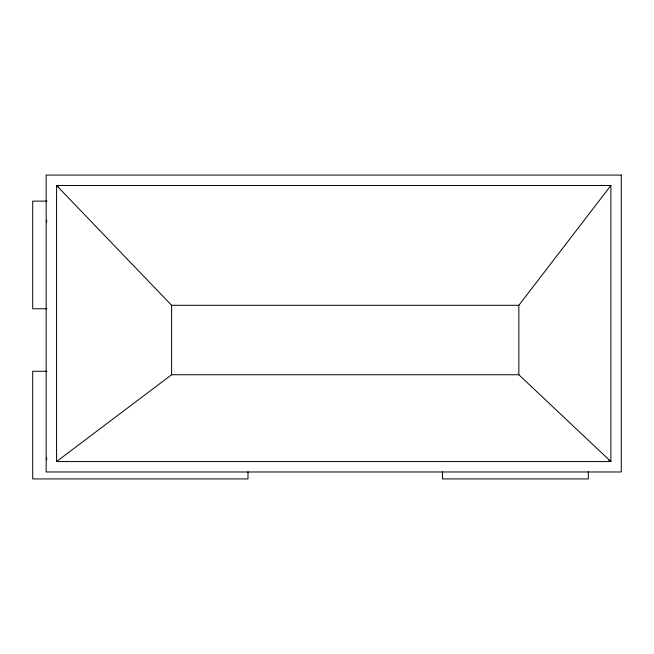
<?xml version="1.0" encoding="UTF-8"?>
<svg xmlns="http://www.w3.org/2000/svg" width="654" height="654" viewBox="0 0 654 654"><rect width="100%" height="100%" fill="white"/><g stroke="black" fill="none" stroke-linecap="round" stroke-linejoin="round"><path stroke-width="0.98" d="M608.392 459.778L610.885 461.561L518.859 374.75L518.859 305.295L610.885 185.491L56.571 185.491L56.571 461.561L610.885 461.561L610.885 185.491M56.571 461.561L171.601 374.75L518.859 374.75M46.982 201.121L32.7 201.121L32.7 308.77L46.974 308.77M58.893 187.485L56.571 185.491L171.601 305.295L518.859 305.295M46.974 371.276L32.7 371.276L32.7 478.924L247.997 478.924L247.997 471.836M588.314 471.779L588.314 478.924L442.464 478.924L442.464 471.836M171.601 305.295L171.601 374.75M46.786 459.721A6.949 6.949 0 0 1 46.589 457.923M46.589 222.098A6.949 6.949 0 0 1 46.794 220.292M621.3 175.076L46.156 175.076L46.156 471.984L621.3 471.984L621.3 175.076"/></g></svg>
